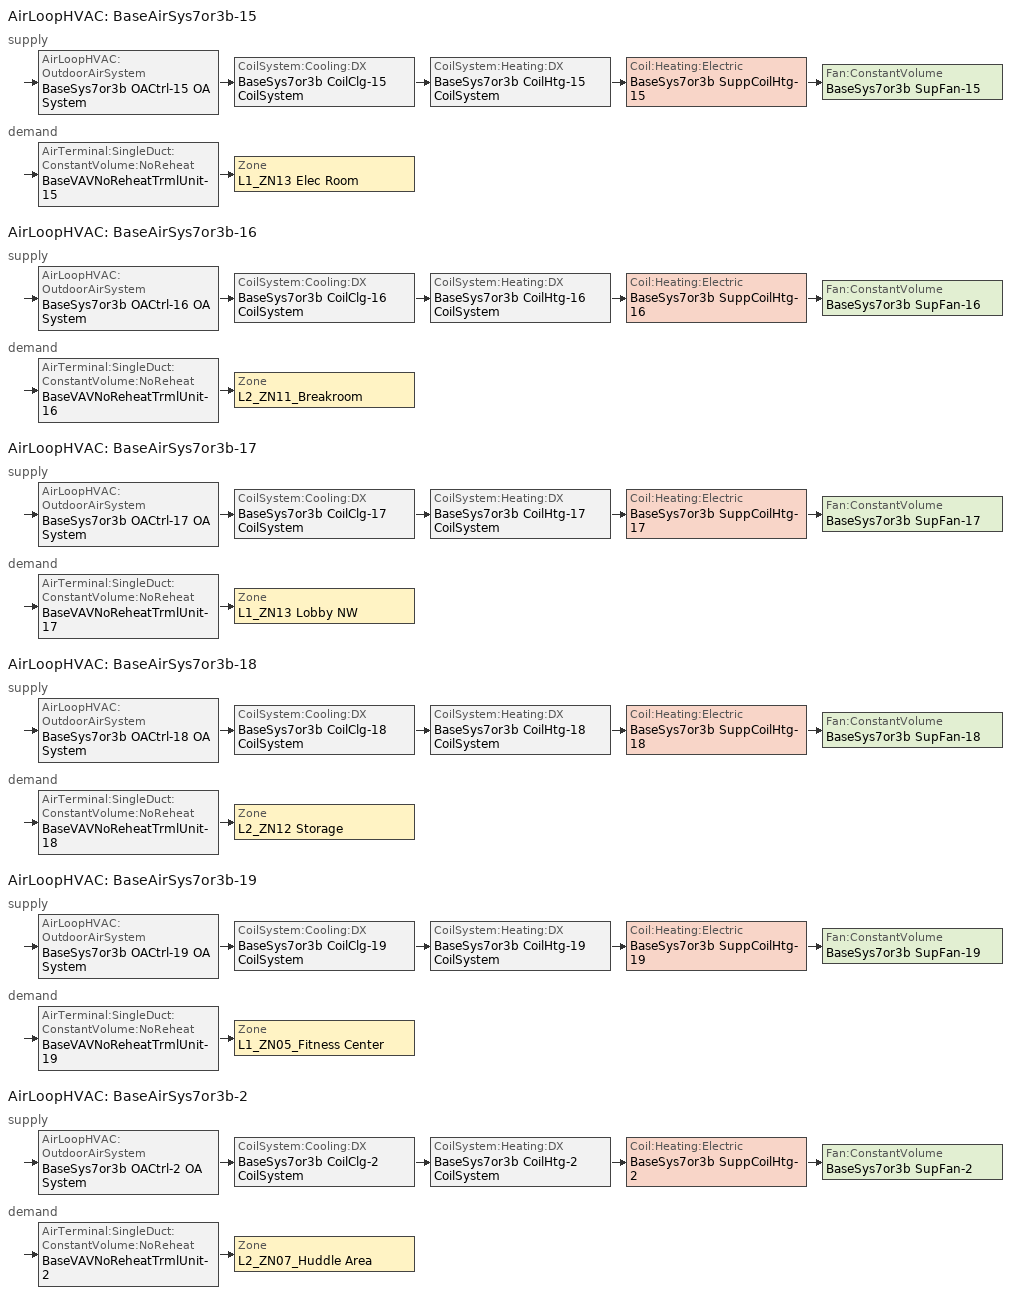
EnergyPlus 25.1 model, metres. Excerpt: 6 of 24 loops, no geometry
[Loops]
AirLoopHVAC 'BaseAirSys7or3b-15'
 supply: AirLoopHVAC:OutdoorAirSystem 'BaseSys7or3b OACtrl-15 OA System' > CoilSystem:Cooling:DX 'BaseSys7or3b CoilClg-15 CoilSystem' > CoilSystem:Heating:DX 'BaseSys7or3b CoilHtg-15 CoilSystem' > Coil:Heating:Electric 'BaseSys7or3b SuppCoilHtg-15' > Fan:ConstantVolume 'BaseSys7or3b SupFan-15'
 demand: AirTerminal:SingleDuct:ConstantVolume:NoReheat 'BaseVAVNoReheatTrmlUnit-15' > Zone 'L1_ZN13 Elec Room'
AirLoopHVAC 'BaseAirSys7or3b-16'
 supply: AirLoopHVAC:OutdoorAirSystem 'BaseSys7or3b OACtrl-16 OA System' > CoilSystem:Cooling:DX 'BaseSys7or3b CoilClg-16 CoilSystem' > CoilSystem:Heating:DX 'BaseSys7or3b CoilHtg-16 CoilSystem' > Coil:Heating:Electric 'BaseSys7or3b SuppCoilHtg-16' > Fan:ConstantVolume 'BaseSys7or3b SupFan-16'
 demand: AirTerminal:SingleDuct:ConstantVolume:NoReheat 'BaseVAVNoReheatTrmlUnit-16' > Zone 'L2_ZN11_Breakroom'
AirLoopHVAC 'BaseAirSys7or3b-17'
 supply: AirLoopHVAC:OutdoorAirSystem 'BaseSys7or3b OACtrl-17 OA System' > CoilSystem:Cooling:DX 'BaseSys7or3b CoilClg-17 CoilSystem' > CoilSystem:Heating:DX 'BaseSys7or3b CoilHtg-17 CoilSystem' > Coil:Heating:Electric 'BaseSys7or3b SuppCoilHtg-17' > Fan:ConstantVolume 'BaseSys7or3b SupFan-17'
 demand: AirTerminal:SingleDuct:ConstantVolume:NoReheat 'BaseVAVNoReheatTrmlUnit-17' > Zone 'L1_ZN13 Lobby NW'
AirLoopHVAC 'BaseAirSys7or3b-18'
 supply: AirLoopHVAC:OutdoorAirSystem 'BaseSys7or3b OACtrl-18 OA System' > CoilSystem:Cooling:DX 'BaseSys7or3b CoilClg-18 CoilSystem' > CoilSystem:Heating:DX 'BaseSys7or3b CoilHtg-18 CoilSystem' > Coil:Heating:Electric 'BaseSys7or3b SuppCoilHtg-18' > Fan:ConstantVolume 'BaseSys7or3b SupFan-18'
 demand: AirTerminal:SingleDuct:ConstantVolume:NoReheat 'BaseVAVNoReheatTrmlUnit-18' > Zone 'L2_ZN12 Storage'
AirLoopHVAC 'BaseAirSys7or3b-19'
 supply: AirLoopHVAC:OutdoorAirSystem 'BaseSys7or3b OACtrl-19 OA System' > CoilSystem:Cooling:DX 'BaseSys7or3b CoilClg-19 CoilSystem' > CoilSystem:Heating:DX 'BaseSys7or3b CoilHtg-19 CoilSystem' > Coil:Heating:Electric 'BaseSys7or3b SuppCoilHtg-19' > Fan:ConstantVolume 'BaseSys7or3b SupFan-19'
 demand: AirTerminal:SingleDuct:ConstantVolume:NoReheat 'BaseVAVNoReheatTrmlUnit-19' > Zone 'L1_ZN05_Fitness Center'
AirLoopHVAC 'BaseAirSys7or3b-2'
 supply: AirLoopHVAC:OutdoorAirSystem 'BaseSys7or3b OACtrl-2 OA System' > CoilSystem:Cooling:DX 'BaseSys7or3b CoilClg-2 CoilSystem' > CoilSystem:Heating:DX 'BaseSys7or3b CoilHtg-2 CoilSystem' > Coil:Heating:Electric 'BaseSys7or3b SuppCoilHtg-2' > Fan:ConstantVolume 'BaseSys7or3b SupFan-2'
 demand: AirTerminal:SingleDuct:ConstantVolume:NoReheat 'BaseVAVNoReheatTrmlUnit-2' > Zone 'L2_ZN07_Huddle Area'
[SizingPeriod:DesignDay] Day of Month=21; Dry-Bulb Temperature Range Modifier Type=DefaultMultipliers; Humidity Condition Type=Wetbulb; Barometric Pressure {Pa}=100663; Wind Speed {m/s}=0.6; Rain Indicator=No; Snow Indicator=No; Daylight Saving Time Indicator=No; Begin Environment Reset Mode=FullResetAtBeginEnvironment
Name | Month | Day Type | Maximum Dry-Bulb Temperature {C} | Daily Dry-Bulb Temperature Range {deltaC} | Wetbulb or DewPoint at Maximum Dry-Bulb {C} | Wind Direction {deg} | Solar Model Indicator | ASHRAE Clear Sky Optical Depth for Beam Irradiance (taub) | ASHRAE Clear Sky Optical Depth for Diffuse Irradiance (taud) | Sky Clearness
LOS ANGELES USC  October .4% Condns DB=>MCWB | 10 | SummerDesignDay | 35.2 | 9.9 | 16.8 | 260 | ASHRAETau | 0.38 | 2.397
LOS ANGELES USC  September .4% Condns DB=>MCWB | 9 | SummerDesignDay | 36.3 | 9.8 | 20.1 | 260 | ASHRAETau | 0.369 | 2.465
LOS ANGELES USC Ann Htg 99.6% Condns DB | 12 | WinterDesignDay | 6.2 | 0 | 6.2 | 20 | ASHRAEClearSky |  |  | 0
[ZoneControl:Thermostat] Temperature Difference Between Cutout And Setpoint {deltaC}=0
Name | Zone or ZoneList | Control Type Schedule | Control 1
L1_ZN05_Fitness Center Thermostat | L1_ZN05_Fitness Center | L1_ZN05_Fitness Center Thermostat Schedule | L1_ZN05_Fitness Center Thermostat
L1_ZN13 Elec Room Thermostat | L1_ZN13 Elec Room | L1_ZN13 Elec Room Thermostat Schedule | L1_ZN13 Elec Room Thermostat
L1_ZN13 Lobby NW Thermostat | L1_ZN13 Lobby NW | L1_ZN13 Lobby NW Thermostat Schedule | L1_ZN13 Lobby NW Thermostat
L2_ZN07_Huddle Area Thermostat | L2_ZN07_Huddle Area | L2_ZN07_Huddle Area Thermostat Schedule | L2_ZN07_Huddle Area Thermostat
L2_ZN11_Breakroom Thermostat | L2_ZN11_Breakroom | L2_ZN11_Breakroom Thermostat Schedule | L2_ZN11_Breakroom Thermostat
L2_ZN12 Storage Thermostat | L2_ZN12 Storage | L2_ZN12 Storage Thermostat Schedule | L2_ZN12 Storage Thermostat
[ThermostatSetpoint:DualSetpoint] Heating Setpoint Temperature Schedule=SchoolHtgSetpt; Cooling Setpoint Temperature Schedule=SchoolClgSetpt
L1_ZN05_Fitness Center Thermostat; L1_ZN13 Elec Room Thermostat; L1_ZN13 Lobby NW Thermostat; L2_ZN07_Huddle Area Thermostat; L2_ZN11_Breakroom Thermostat; L2_ZN12 Storage Thermostat
[Fan:ZoneExhaust] Availability Schedule=SchoolHVACAvail; Fan Total Efficiency=0.55575; System Availability Manager Coupling Mode=Decoupled; Balanced Exhaust Fraction Schedule=On
Name | Pressure Rise {Pa} | Maximum Flow Rate {m3/s}
L1_ZN05_Fitness Center BaseExhFan | 436.785 | 0.0512719
L1_ZN13 Elec Room BaseExhFan | 654.944 | 0.00139482
L1_ZN13 Lobby NW BaseExhFan | 505.735 | 0.0259412
L2_ZN07_Huddle Area BaseExhFan | 474.333 | 0.08528
L2_ZN11_Breakroom BaseExhFan | 492.249 | 0.0335757
L2_ZN12 Storage BaseExhFan | 343.449 | 0.0127972
[Zone equipment]
L1_ZN05_Fitness Center: L1_ZN05_Fitness Center BaseExhFan, BaseVAVNoReheatTrmlUnit-19
L1_ZN13 Elec Room: L1_ZN13 Elec Room BaseExhFan, BaseVAVNoReheatTrmlUnit-15
L1_ZN13 Lobby NW: L1_ZN13 Lobby NW BaseExhFan, BaseVAVNoReheatTrmlUnit-17
L2_ZN07_Huddle Area: L2_ZN07_Huddle Area BaseExhFan, BaseVAVNoReheatTrmlUnit-2
L2_ZN11_Breakroom: L2_ZN11_Breakroom BaseExhFan, BaseVAVNoReheatTrmlUnit-16
L2_ZN12 Storage: L2_ZN12 Storage BaseExhFan, BaseVAVNoReheatTrmlUnit-18
[Sizing:Zone] Zone Cooling Design Supply Air Temperature Input Method=TemperatureDifference; Zone Cooling Design Supply Air Temperature {C}=14; Zone Cooling Design Supply Air Temperature Difference {deltaC}=11.1111; Zone Heating Design Supply Air Temperature Input Method=TemperatureDifference; Zone Heating Design Supply Air Temperature {C}=40; Zone Heating Design Supply Air Temperature Difference {deltaC}=13.8889; Zone Cooling Design Supply Air Humidity Ratio {kgWater/kgDryAir}=0.0085; Zone Heating Design Supply Air Humidity Ratio {kgWater/kgDryAir}=0.008; Zone Heating Sizing Factor=1; Zone Cooling Sizing Factor=1; Cooling Design Air Flow Method=DesignDay; Cooling Design Air Flow Rate {m3/s}=0; Cooling Minimum Air Flow per Zone Floor Area {m3/s-m2}=0; Cooling Minimum Air Flow {m3/s}=0; Cooling Minimum Air Flow Fraction=0; Heating Design Air Flow Method=DesignDay; Heating Design Air Flow Rate {m3/s}=0; Heating Maximum Air Flow per Zone Floor Area {m3/s-m2}=0; Heating Maximum Air Flow {m3/s}=0; Heating Maximum Air Flow Fraction=0; Account for Dedicated Outdoor Air System=No; Zone Load Sizing Method=Sensible Load Only No Latent Load; Zone Latent Cooling Design Supply Air Humidity Ratio Input Method=HumidityRatioDifference; Zone Cooling Design Supply Air Humidity Ratio Difference {kgWater/kgDryAir}=0.005; Zone Latent Heating Design Supply Air Humidity Ratio Input Method=HumidityRatioDifference; Zone Humidification Design Supply Air Humidity Ratio Difference {kgWater/kgDryAir}=0.005; Type of Space Sum to Use=Coincident
Name | Design Specification Outdoor Air Object
L1_ZN05_Fitness Center | L1_ZN05_Fitness Center Design Specification Outdoor Air
L1_ZN13 Elec Room | L1_ZN13 Elec Room Design Specification Outdoor Air
L1_ZN13 Lobby NW | L1_ZN13 Lobby NW Design Specification Outdoor Air
L2_ZN07_Huddle Area | L2_ZN07_Huddle Area Design Specification Outdoor Air
L2_ZN11_Breakroom | L2_ZN11_Breakroom Design Specification Outdoor Air
L2_ZN12 Storage | L2_ZN12 Storage Design Specification Outdoor Air
[DesignSpecification:OutdoorAir] Outdoor Air Method=Maximum; Outdoor Air Flow per Zone {m3/s}=0; Outdoor Air Flow Air Changes per Hour {1/hr}=0
Name | Outdoor Air Flow per Person {m3/s-person} | Outdoor Air Flow per Zone Floor Area {m3/s-m2}
L1_ZN05_Fitness Center Design Specification Outdoor Air; L2_ZN07_Huddle Area Design Specification Outdoor Air | 0.00707921 | 0.000762
L1_ZN13 Elec Room Design Specification Outdoor Air; L2_ZN12 Storage Design Specification Outdoor Air | 0 | 0.000762
L1_ZN13 Lobby NW Design Specification Outdoor Air; L2_ZN11_Breakroom Design Specification Outdoor Air | 0 | 0.0025146
[AirTerminal:SingleDuct:ConstantVolume:NoReheat] Availability Schedule=Always On Discrete
Name | Maximum Air Flow Rate {m3/s}
BaseVAVNoReheatTrmlUnit-19 | 0.571089
BaseVAVNoReheatTrmlUnit-15 | 0.04793
BaseVAVNoReheatTrmlUnit-17 | 0.283128
BaseVAVNoReheatTrmlUnit-2 | 0.860516
BaseVAVNoReheatTrmlUnit-16 | 0.356682
BaseVAVNoReheatTrmlUnit-18 | 0.230601
[AirLoopHVAC] Design Return Air Flow Fraction of Supply Air Flow=1
Name | Design Supply Air Flow Rate {m3/s}
BaseAirSys7or3b-15 | 0.04793
BaseAirSys7or3b-16 | 0.356682
BaseAirSys7or3b-17 | 0.283128
BaseAirSys7or3b-18 | 0.230601
BaseAirSys7or3b-19 | 0.571089
BaseAirSys7or3b-2 | 0.860516
[Sizing:System] Type of Load to Size On=Sensible; Design Outdoor Air Flow Rate {m3/s}=Autosize; Central Heating Maximum System Air Flow Ratio=1; Preheat Design Temperature {C}=5.68434e-14; Preheat Design Humidity Ratio {kgWater/kgDryAir}=0; Precool Design Temperature {C}=5.68434e-14; Precool Design Humidity Ratio {kgWater/kgDryAir}=0; Central Cooling Design Supply Air Temperature {C}=12.7778; Central Heating Design Supply Air Temperature {C}=35; Type of Zone Sum to Use=NonCoincident; 100% Outdoor Air in Cooling=No; 100% Outdoor Air in Heating=No; Central Cooling Design Supply Air Humidity Ratio {kgWater/kgDryAir}=0.0085; Central Heating Design Supply Air Humidity Ratio {kgWater/kgDryAir}=0.008; Cooling Supply Air Flow Rate Method=DesignDay; Cooling Supply Air Flow Rate {m3/s}=0; Cooling Supply Air Flow Rate Per Floor Area {m3/s-m2}=0.00996765; Cooling Fraction of Autosized Cooling Supply Air Flow Rate=1; Cooling Supply Air Flow Rate Per Unit Cooling Capacity {m3/s-W}=3.94755e-05; Heating Supply Air Flow Rate Method=DesignDay; Heating Supply Air Flow Rate {m3/s}=0; Heating Supply Air Flow Rate Per Floor Area {m3/s-m2}=0.00996765; Heating Fraction of Autosized Heating Supply Air Flow Rate=1; Heating Fraction of Autosized Cooling Supply Air Flow Rate=1; Heating Supply Air Flow Rate Per Unit Heating Capacity {m3/s-W}=3.15882e-05; System Outdoor Air Method=ZoneSum; Zone Maximum Outdoor Air Fraction=1; Cooling Design Capacity Method=CoolingDesignCapacity; Cooling Design Capacity {W}=Autosize; Cooling Design Capacity Per Floor Area {W/m2}=234.7; Fraction of Autosized Cooling Design Capacity=1; Heating Design Capacity Method=HeatingDesignCapacity; Heating Design Capacity {W}=Autosize; Heating Design Capacity Per Floor Area {W/m2}=157; Fraction of Autosized Heating Design Capacity=1; Central Cooling Capacity Control Method=OnOff; Occupant Diversity=Autosize
BaseAirSys7or3b-15; BaseAirSys7or3b-16; BaseAirSys7or3b-17; BaseAirSys7or3b-18; BaseAirSys7or3b-19; BaseAirSys7or3b-2
[AvailabilityManager:NightCycle] Applicability Schedule=Always On Discrete; Fan Schedule=SchoolHVACAvail; Control Type=CycleOnControlZone; Thermostat Tolerance {deltaC}=1.11111; Cycling Run Time Control Type=ThermostatWithMinimumRunTime; Cycling Run Time {s}=900
Name | Control Zone or Zone List
Availability Manager Night Cycle 17 | L1_ZN13 Elec Room
Availability Manager Night Cycle 20 | L2_ZN11_Breakroom
Availability Manager Night Cycle 21 | L1_ZN13 Lobby NW
Availability Manager Night Cycle 22 | L2_ZN12 Storage
Availability Manager Night Cycle 23 | L1_ZN05_Fitness Center
Availability Manager Night Cycle 4 | L2_ZN07_Huddle Area
[Controller:OutdoorAir] Minimum Outdoor Air Flow Rate {m3/s}=0; Maximum Outdoor Air Flow Rate {m3/s}=Autosize; Economizer Control Action Type=ModulateFlow; Lockout Type=NoLockout; Minimum Limit Type=FixedMinimum; High Humidity Control=No; High Humidity Outdoor Air Flow Ratio=1; Control High Indoor Humidity Based on Outdoor Humidity Ratio=Yes; Heat Recovery Bypass Control Type=BypassWhenWithinEconomizerLimits; Economizer Operation Staging=InterlockedWithMechanicalCooling
Name | Economizer Control Type | Economizer Maximum Limit Enthalpy {J/kg} | Minimum Outdoor Air Schedule | Mechanical Ventilation Controller | Economizer Maximum Limit Dry-Bulb Temperature {C} | Maximum Fraction of Outdoor Air Schedule
BaseSys7or3b OACtrl-15 | NoEconomizer | 64000 | BaseSys7or3b OACtrl-15 Schedule | BaseSys7or3b OACtrl-15 Mech Vent Controller
BaseSys7or3b OACtrl-16 | NoEconomizer | 64000 | BaseSys7or3b OACtrl-16 Schedule | BaseSys7or3b OACtrl-16 Mech Vent Controller
BaseSys7or3b OACtrl-17 | NoEconomizer | 64000 | BaseSys7or3b OACtrl-17 Schedule | BaseSys7or3b OACtrl-17 Mech Vent Controller
BaseSys7or3b OACtrl-18 | NoEconomizer | 64000 | BaseSys7or3b OACtrl-18 Schedule | BaseSys7or3b OACtrl-18 Mech Vent Controller
BaseSys7or3b OACtrl-19 | FixedDryBulb | 116300 | BaseSys7or3b OACtrl-19 Schedule | BaseSys7or3b OACtrl-19 Mech Vent Controller | 21.6667 | BaseSys7or3b OACtrl-19 Max OA Schedule
BaseSys7or3b OACtrl-2 | FixedDryBulb | 116300 | BaseSys7or3b OACtrl-2 Schedule | BaseSys7or3b OACtrl-2 Mech Vent Controller | 21.6667 | BaseSys7or3b OACtrl-2 Max OA Schedule
[Controller:MechanicalVentilation] System Outdoor Air Method=ZoneSum
Name | Availability Schedule | Demand Controlled Ventilation | Zone or ZoneList Name 1 | Design Specification Outdoor Air Object Name 1
BaseSys7or3b OACtrl-15 Mech Vent Controller | BaseSys7or3b OACtrl-15 Schedule | No | L1_ZN13 Elec Room | L1_ZN13 Elec Room Design Specification Outdoor Air
BaseSys7or3b OACtrl-16 Mech Vent Controller | BaseSys7or3b OACtrl-16 Schedule | No | L2_ZN11_Breakroom | L2_ZN11_Breakroom Design Specification Outdoor Air
BaseSys7or3b OACtrl-17 Mech Vent Controller | BaseSys7or3b OACtrl-17 Schedule | No | L1_ZN13 Lobby NW | L1_ZN13 Lobby NW Design Specification Outdoor Air
BaseSys7or3b OACtrl-18 Mech Vent Controller | BaseSys7or3b OACtrl-18 Schedule | No | L2_ZN12 Storage | L2_ZN12 Storage Design Specification Outdoor Air
BaseSys7or3b OACtrl-19 Mech Vent Controller | BaseSys7or3b OACtrl-19 Schedule | Yes | L1_ZN05_Fitness Center | L1_ZN05_Fitness Center Design Specification Outdoor Air
BaseSys7or3b OACtrl-2 Mech Vent Controller | BaseSys7or3b OACtrl-2 Schedule | Yes | L2_ZN07_Huddle Area | L2_ZN07_Huddle Area Design Specification Outdoor Air
[SetpointManager:MixedAir] Control Variable=Temperature
Name | Setpoint Node or NodeList
BaseSys7or3b OACtrl-15 OA System Mixed Air Node OS Default SPM | BaseSys7or3b OACtrl-15 OA System Mixed Air Node
BaseSys7or3b CoilClg-15 Outlet Node OS Default SPM | BaseSys7or3b CoilClg-15 Outlet Node
BaseSys7or3b CoilHtg-15 Outlet Node OS Default SPM | BaseSys7or3b CoilHtg-15 Outlet Node
BaseSys7or3b SuppCoilHtg-15 Outlet Node OS Default SPM | BaseSys7or3b SuppCoilHtg-15 Outlet Node
BaseSys7or3b OACtrl-16 OA System Mixed Air Node OS Default SPM | BaseSys7or3b OACtrl-16 OA System Mixed Air Node
BaseSys7or3b CoilClg-16 Outlet Node OS Default SPM | BaseSys7or3b CoilClg-16 Outlet Node
BaseSys7or3b CoilHtg-16 Outlet Node OS Default SPM | BaseSys7or3b CoilHtg-16 Outlet Node
BaseSys7or3b SuppCoilHtg-16 Outlet Node OS Default SPM | BaseSys7or3b SuppCoilHtg-16 Outlet Node
BaseSys7or3b OACtrl-17 OA System Mixed Air Node OS Default SPM | BaseSys7or3b OACtrl-17 OA System Mixed Air Node
BaseSys7or3b CoilClg-17 Outlet Node OS Default SPM | BaseSys7or3b CoilClg-17 Outlet Node
BaseSys7or3b CoilHtg-17 Outlet Node OS Default SPM | BaseSys7or3b CoilHtg-17 Outlet Node
BaseSys7or3b SuppCoilHtg-17 Outlet Node OS Default SPM | BaseSys7or3b SuppCoilHtg-17 Outlet Node
BaseSys7or3b OACtrl-18 OA System Mixed Air Node OS Default SPM | BaseSys7or3b OACtrl-18 OA System Mixed Air Node
BaseSys7or3b CoilClg-18 Outlet Node OS Default SPM | BaseSys7or3b CoilClg-18 Outlet Node
BaseSys7or3b CoilHtg-18 Outlet Node OS Default SPM | BaseSys7or3b CoilHtg-18 Outlet Node
BaseSys7or3b SuppCoilHtg-18 Outlet Node OS Default SPM | BaseSys7or3b SuppCoilHtg-18 Outlet Node
BaseSys7or3b OACtrl-19 OA System Mixed Air Node OS Default SPM | BaseSys7or3b OACtrl-19 OA System Mixed Air Node
BaseSys7or3b CoilClg-19 Outlet Node OS Default SPM | BaseSys7or3b CoilClg-19 Outlet Node
BaseSys7or3b CoilHtg-19 Outlet Node OS Default SPM | BaseSys7or3b CoilHtg-19 Outlet Node
BaseSys7or3b SuppCoilHtg-19 Outlet Node OS Default SPM | BaseSys7or3b SuppCoilHtg-19 Outlet Node
BaseSys7or3b OACtrl-2 OA System Mixed Air Node OS Default SPM | BaseSys7or3b OACtrl-2 OA System Mixed Air Node
BaseSys7or3b CoilClg-2 Outlet Node OS Default SPM | BaseSys7or3b CoilClg-2 Outlet Node
BaseSys7or3b CoilHtg-2 Outlet Node OS Default SPM | BaseSys7or3b CoilHtg-2 Outlet Node
BaseSys7or3b SuppCoilHtg-2 Outlet Node OS Default SPM | BaseSys7or3b SuppCoilHtg-2 Outlet Node
[CoilSystem:Cooling:DX] Availability Schedule=Always On Discrete
Name | Cooling Coil
BaseSys7or3b CoilClg-15 CoilSystem | BaseSys7or3b CoilClg-15
BaseSys7or3b CoilClg-16 CoilSystem | BaseSys7or3b CoilClg-16
BaseSys7or3b CoilClg-17 CoilSystem | BaseSys7or3b CoilClg-17
BaseSys7or3b CoilClg-18 CoilSystem | BaseSys7or3b CoilClg-18
BaseSys7or3b CoilClg-19 CoilSystem | BaseSys7or3b CoilClg-19
BaseSys7or3b CoilClg-2 CoilSystem | BaseSys7or3b CoilClg-2
[Coil:Cooling:DX:SingleSpeed] Availability Schedule=Always On Discrete; Gross Rated Sensible Heat Ratio=Autosize; Gross Rated Cooling COP {W/W}=4.07563; Rated Evaporator Fan Power Per Volume Flow Rate 2017 {W/(m3/s)}=773.3; Rated Evaporator Fan Power Per Volume Flow Rate 2023 {W/(m3/s)}=934.4; Total Cooling Capacity Function of Temperature Curve=CoilClgDXQRatio_fTwbToadbSI; Total Cooling Capacity Function of Flow Fraction Curve=CoilClgDXSnglQRatio_fCFMRatio; Energy Input Ratio Function of Flow Fraction Curve=CoilClgDXSnglEIRRatio_fCFMRatio; Part Load Fraction Correlation Curve=CoilClgDXSEEREIRRatio_fQFrac; Minimum Outdoor Dry-Bulb Temperature for Compressor Operation {C}=-25; Nominal Time for Condensate Removal to Begin {s}=0; Ratio of Initial Moisture Evaporation Rate and Steady State Latent Capacity=0; Maximum Cycling Rate {cycles/hr}=0; Latent Capacity Time Constant {s}=0; Condenser Type=AirCooled; Evaporative Condenser Effectiveness=0.9; Evaporative Condenser Air Flow Rate {m3/s}=Autosize; Evaporative Condenser Pump Rated Power Consumption {W}=Autosize; Crankcase Heater Capacity {W}=0; Maximum Outdoor Dry-Bulb Temperature for Crankcase Heater Operation {C}=10; Basin Heater Capacity {W/K}=0; Basin Heater Setpoint Temperature {C}=2
Name | Gross Rated Total Cooling Capacity {W} | Rated Air Flow Rate {m3/s} | Energy Input Ratio Function of Temperature Curve
BaseSys7or3b CoilClg-15 | 878.234 | 0.04793 | CoilClgDXSEEREIR_fTwbToadbSI-15
BaseSys7or3b CoilClg-16 | 7203.57 | 0.356682 | CoilClgDXSEEREIR_fTwbToadbSI-16
BaseSys7or3b CoilClg-17 | 6062.82 | 0.283128 | CoilClgDXSEEREIR_fTwbToadbSI-17
BaseSys7or3b CoilClg-18 | 4588.76 | 0.230601 | CoilClgDXSEEREIR_fTwbToadbSI-18
BaseSys7or3b CoilClg-19 | 10944.3 | 0.571089 | CoilClgDXSEEREIR_fTwbToadbSI-19
BaseSys7or3b CoilClg-2 | 16756.9 | 0.860516 | CoilClgDXSEEREIR_fTwbToadbSI-2
[Fan:ConstantVolume] Availability Schedule=SchoolHVACAvail; Motor In Airstream Fraction=1
Name | Fan Total Efficiency | Pressure Rise {Pa} | Maximum Flow Rate {m3/s} | Motor Efficiency
BaseSys7or3b SupFan-15 | 0.55575 | 855.117 | 0.04793 | 0.855
BaseSys7or3b SupFan-16 | 0.55575 | 827.842 | 0.356682 | 0.855
BaseSys7or3b SupFan-17 | 0.55575 | 827.842 | 0.283128 | 0.855
BaseSys7or3b SupFan-18 | 0.55575 | 855.117 | 0.230601 | 0.855
BaseSys7or3b SupFan-19 | 0.55575 | 834.963 | 0.571089 | 0.855
BaseSys7or3b SupFan-2 | 0.56225 | 836.844 | 0.860516 | 0.865
[SetpointManager:SingleZone:Reheat] Control Variable=Temperature; Minimum Supply Air Temperature {C}=-99; Maximum Supply Air Temperature {C}=99
Name | Control Zone | Setpoint Node or NodeList
Setpoint Manager Single Zone Reheat 15 | L1_ZN13 Elec Room | BaseSys7or3b SupFan-15 Outlet Node
Setpoint Manager Single Zone Reheat 18 | L2_ZN11_Breakroom | BaseSys7or3b SupFan-16 Outlet Node
Setpoint Manager Single Zone Reheat 19 | L1_ZN13 Lobby NW | BaseSys7or3b SupFan-17 Outlet Node
Setpoint Manager Single Zone Reheat 20 | L2_ZN12 Storage | BaseSys7or3b SupFan-18 Outlet Node
Setpoint Manager Single Zone Reheat 21 | L1_ZN05_Fitness Center | BaseSys7or3b SupFan-19 Outlet Node
Setpoint Manager Single Zone Reheat 2 | L2_ZN07_Huddle Area | BaseSys7or3b SupFan-2 Outlet Node
[CoilSystem:Heating:DX] Availability Schedule=Always On Discrete
Name | Heating Coil
BaseSys7or3b CoilHtg-15 CoilSystem | BaseSys7or3b CoilHtg-15
BaseSys7or3b CoilHtg-16 CoilSystem | BaseSys7or3b CoilHtg-16
BaseSys7or3b CoilHtg-17 CoilSystem | BaseSys7or3b CoilHtg-17
BaseSys7or3b CoilHtg-18 CoilSystem | BaseSys7or3b CoilHtg-18
BaseSys7or3b CoilHtg-19 CoilSystem | BaseSys7or3b CoilHtg-19
BaseSys7or3b CoilHtg-2 CoilSystem | BaseSys7or3b CoilHtg-2
[Coil:Heating:DX:SingleSpeed] Availability Schedule=Always On Discrete; Gross Rated Heating COP {W/W}=3.52162; Rated Supply Fan Power Per Volume Flow Rate 2017 {W/(m3/s)}=773.3; Rated Supply Fan Power Per Volume Flow Rate 2023 {W/(m3/s)}=934.4; Heating Capacity Function of Temperature Curve=CoilHtgHPQRatio_fToadbSI; Heating Capacity Function of Flow Fraction Curve=CoilHtgHPQRatio_fCFMRatio; Energy Input Ratio Function of Temperature Curve=CoilHtgHPEIRRatio_fToadbSI; Energy Input Ratio Function of Flow Fraction Curve=CoilHtgHPEIRRatio_fCFMRatio; Part Load Fraction Correlation Curve=CoilHtgHPEIRRatio_fQFrac; Minimum Outdoor Dry-Bulb Temperature for Compressor Operation {C}=-8.33333; Maximum Outdoor Dry-Bulb Temperature for Defrost Operation {C}=4.44444; Maximum Outdoor Dry-Bulb Temperature for Crankcase Heater Operation {C}=10; Defrost Strategy=ReverseCycle; Defrost Control=Timed; Defrost Time Period Fraction=0.058333; Resistive Defrost Heater Capacity {W}=2000
Name | Gross Rated Heating Capacity {W} | Rated Air Flow Rate {m3/s} | Defrost Energy Input Ratio Function of Temperature Curve | Crankcase Heater Capacity {W}
BaseSys7or3b CoilHtg-15 | 878.234 | 0.04793 | BaseSys7or3b CoilHtg-15 Defrost Curve | 2.39345
BaseSys7or3b CoilHtg-16 | 7203.57 | 0.356682 | BaseSys7or3b CoilHtg-16 Defrost Curve | 19.6318
BaseSys7or3b CoilHtg-17 | 6062.82 | 0.283128 | BaseSys7or3b CoilHtg-17 Defrost Curve | 16.523
BaseSys7or3b CoilHtg-18 | 4588.76 | 0.230601 | BaseSys7or3b CoilHtg-18 Defrost Curve | 12.5057
BaseSys7or3b CoilHtg-19 | 10944.3 | 0.571089 | BaseSys7or3b CoilHtg-19 Defrost Curve | 29.8267
BaseSys7or3b CoilHtg-2 | 16756.9 | 0.860516 | BaseSys7or3b CoilHtg-2 Defrost Curve | 45.6675
[Coil:Heating:Electric] Efficiency=1
Name | Availability Schedule | Nominal Capacity {W}
BaseSys7or3b SuppCoilHtg-15 | BaseSys7or3b SuppCoilHtg-15 AvailSch | 546.056
BaseSys7or3b SuppCoilHtg-16 | BaseSys7or3b SuppCoilHtg-16 AvailSch | 5761.1
BaseSys7or3b SuppCoilHtg-17 | BaseSys7or3b SuppCoilHtg-17 AvailSch | 4524.67
BaseSys7or3b SuppCoilHtg-18 | BaseSys7or3b SuppCoilHtg-18 AvailSch | 3082.96
BaseSys7or3b SuppCoilHtg-19 | BaseSys7or3b SuppCoilHtg-19 AvailSch | 9053.79
BaseSys7or3b SuppCoilHtg-2 | BaseSys7or3b SuppCoilHtg-2 AvailSch | 14223
[EnergyManagementSystem:Program]
BaseSys7or3b_SuppCoilHtg_17_Avail_Setter: SET LockoutSetPt = ( 35.000 - 32 ) * 5 / 9; IF OutdoorDBTemp >= LockoutSetPt; SET BaseSys7or3b_SuppCoilHtg_17_Avail = 0; ELSE; SET BaseSys7or3b_SuppCoilHtg_17_Avail = 1; ENDIF
BaseSys7or3b_SuppCoilHtg_18_Avail_Setter: SET LockoutSetPt = ( 35.000 - 32 ) * 5 / 9; IF OutdoorDBTemp >= LockoutSetPt; SET BaseSys7or3b_SuppCoilHtg_18_Avail = 0; ELSE; SET BaseSys7or3b_SuppCoilHtg_18_Avail = 1; ENDIF
BaseSys7or3b_SuppCoilHtg_19_Avail_Setter: SET LockoutSetPt = ( 35.000 - 32 ) * 5 / 9; IF OutdoorDBTemp >= LockoutSetPt; SET BaseSys7or3b_SuppCoilHtg_19_Avail = 0; ELSE; SET BaseSys7or3b_SuppCoilHtg_19_Avail = 1; ENDIF
[EnergyManagementSystem:ProgramCallingManager]
BaseSys7or3b_SuppCoilHtg_Avail_Setter_Mgr: BeginTimestepBeforePredictor; BaseSys7or3b_SuppCoilHtg_Avail_Setter
BaseSys7or3b_SuppCoilHtg_2_Avail_Setter_Mgr: BeginTimestepBeforePredictor; BaseSys7or3b_SuppCoilHtg_2_Avail_Setter
BaseSys7or3b_SuppCoilHtg_3_Avail_Setter_Mgr: BeginTimestepBeforePredictor; BaseSys7or3b_SuppCoilHtg_3_Avail_Setter
BaseSys7or3b_SuppCoilHtg_4_Avail_Setter_Mgr: BeginTimestepBeforePredictor; BaseSys7or3b_SuppCoilHtg_4_Avail_Setter
BaseSys7or3b_SuppCoilHtg_5_Avail_Setter_Mgr: BeginTimestepBeforePredictor; BaseSys7or3b_SuppCoilHtg_5_Avail_Setter
BaseSys7or3b_SuppCoilHtg_6_Avail_Setter_Mgr: BeginTimestepBeforePredictor; BaseSys7or3b_SuppCoilHtg_6_Avail_Setter
BaseSys7or3b_SuppCoilHtg_7_Avail_Setter_Mgr: BeginTimestepBeforePredictor; BaseSys7or3b_SuppCoilHtg_7_Avail_Setter
BaseSys7or3b_SuppCoilHtg_8_Avail_Setter_Mgr: BeginTimestepBeforePredictor; BaseSys7or3b_SuppCoilHtg_8_Avail_Setter
BaseSys7or3b_SuppCoilHtg_9_Avail_Setter_Mgr: BeginTimestepBeforePredictor; BaseSys7or3b_SuppCoilHtg_9_Avail_Setter
BaseSys7or3b_SuppCoilHtg_10_Avail_Setter_Mgr: BeginTimestepBeforePredictor; BaseSys7or3b_SuppCoilHtg_10_Avail_Setter
BaseSys7or3b_SuppCoilHtg_11_Avail_Setter_Mgr: BeginTimestepBeforePredictor; BaseSys7or3b_SuppCoilHtg_11_Avail_Setter
BaseSys7or3b_SuppCoilHtg_12_Avail_Setter_Mgr: BeginTimestepBeforePredictor; BaseSys7or3b_SuppCoilHtg_12_Avail_Setter
BaseSys7or3b_SuppCoilHtg_13_Avail_Setter_Mgr: BeginTimestepBeforePredictor; BaseSys7or3b_SuppCoilHtg_13_Avail_Setter
BaseSys7or3b_SuppCoilHtg_14_Avail_Setter_Mgr: BeginTimestepBeforePredictor; BaseSys7or3b_SuppCoilHtg_14_Avail_Setter
BaseSys7or3b_SuppCoilHtg_15_Avail_Setter_Mgr: BeginTimestepBeforePredictor; BaseSys7or3b_SuppCoilHtg_15_Avail_Setter
BaseSys7or3b_SuppCoilHtg_16_Avail_Setter_Mgr: BeginTimestepBeforePredictor; BaseSys7or3b_SuppCoilHtg_16_Avail_Setter
BaseSys7or3b_SuppCoilHtg_17_Avail_Setter_Mgr: BeginTimestepBeforePredictor; BaseSys7or3b_SuppCoilHtg_17_Avail_Setter
BaseSys7or3b_SuppCoilHtg_18_Avail_Setter_Mgr: BeginTimestepBeforePredictor; BaseSys7or3b_SuppCoilHtg_18_Avail_Setter
BaseSys7or3b_SuppCoilHtg_19_Avail_Setter_Mgr: BeginTimestepBeforePredictor; BaseSys7or3b_SuppCoilHtg_19_Avail_Setter
[Schedule:Year]
SchoolHtgSetpt: SchoolHtgSetptWk, 1, 1, 12, 31
SchoolClgSetpt: SchoolClgSetptWk, 1, 1, 12, 31
SchoolHVACAvail: SchoolHVACAvailWk, 1, 1, 12, 31
On: OnWk, 1, 1, 12, 31
BaseSys7or3b OACtrl-15 Schedule: BaseSys7or3b OACtrl-15 Schedule Week 1, 1, 1, 12, 31
BaseSys7or3b OACtrl-16 Schedule: BaseSys7or3b OACtrl-16 Schedule Week 1, 1, 1, 12, 31
BaseSys7or3b OACtrl-17 Schedule: BaseSys7or3b OACtrl-17 Schedule Week 1, 1, 1, 12, 31
BaseSys7or3b OACtrl-18 Schedule: BaseSys7or3b OACtrl-18 Schedule Week 1, 1, 1, 12, 31
BaseSys7or3b OACtrl-19 Schedule: BaseSys7or3b OACtrl-19 Schedule Week 1, 1, 1, 12, 31
BaseSys7or3b OACtrl-2 Schedule: BaseSys7or3b OACtrl-2 Schedule Week 1, 1, 1, 12, 31
BaseSys7or3b OACtrl-19 Max OA Schedule: BaseSys7or3b OACtrl-19 Max OA Schedule Week Rule - Jan1-Dec31, 1, 1, 12, 31
BaseSys7or3b OACtrl-2 Max OA Schedule: BaseSys7or3b OACtrl-2 Max OA Schedule Week Rule - Jan1-Dec31, 1, 1, 12, 31
[Schedule:Week:Daily]
SchoolHtgSetptWk: SchoolHtgSetptSun, SchoolHtgSetptWD, SchoolHtgSetptWD, SchoolHtgSetptWD, SchoolHtgSetptWD, SchoolHtgSetptWD, SchoolHtgSetptSat, SchoolHtgSetptSun, SchoolHtgSetptWD, SchoolHtgSetptWD, SchoolHtgSetptSun, SchoolHtgSetptSun
SchoolClgSetptWk: SchoolClgSetptSun, SchoolClgSetptWD, SchoolClgSetptWD, SchoolClgSetptWD, SchoolClgSetptWD, SchoolClgSetptWD, SchoolClgSetptSat, SchoolClgSetptSun, SchoolClgSetptWD, SchoolClgSetptWD, SchoolClgSetptSun, SchoolClgSetptSun
SchoolHVACAvailWk: SchoolHVACAvailSun, SchoolHVACAvailWD, SchoolHVACAvailWD, SchoolHVACAvailWD, SchoolHVACAvailWD, SchoolHVACAvailWD, SchoolHVACAvailSat, SchoolHVACAvailSun, AllOnHVACAvailDay, AllOnHVACAvailDay, SchoolHVACAvailSun, SchoolHVACAvailSun
OnWk: OnDay, OnDay, OnDay, OnDay, OnDay, OnDay, OnDay, OnDay, OnDay, OnDay, OnDay, OnDay
BaseSys7or3b OACtrl-15 Schedule Week 1: BaseSys7or3b OACtrl-15 Schedule Week 1 Sunday, BaseSys7or3b OACtrl-15 Schedule Week 1 Monday, BaseSys7or3b OACtrl-15 Schedule Week 1 Tuesday, BaseSys7or3b OACtrl-15 Schedule Week 1 Wednesday, BaseSys7or3b OACtrl-15 Schedule Week 1 Thursday, BaseSys7or3b OACtrl-15 Schedule Week 1 Friday, BaseSys7or3b OACtrl-15 Schedule Week 1 Saturday, BaseSys7or3b OACtrl-15 Schedule Week 1 Holiday, BaseSys7or3b OACtrl-15 Schedule Week 1 Summer, BaseSys7or3b OACtrl-15 Schedule Week 1 Winter, BaseSys7or3b OACtrl-15 Schedule Week 1 Custom 1, BaseSys7or3b OACtrl-15 Schedule Week 1 Custom 2
BaseSys7or3b OACtrl-16 Schedule Week 1: BaseSys7or3b OACtrl-16 Schedule Week 1 Sunday, BaseSys7or3b OACtrl-16 Schedule Week 1 Monday, BaseSys7or3b OACtrl-16 Schedule Week 1 Tuesday, BaseSys7or3b OACtrl-16 Schedule Week 1 Wednesday, BaseSys7or3b OACtrl-16 Schedule Week 1 Thursday, BaseSys7or3b OACtrl-16 Schedule Week 1 Friday, BaseSys7or3b OACtrl-16 Schedule Week 1 Saturday, BaseSys7or3b OACtrl-16 Schedule Week 1 Holiday, BaseSys7or3b OACtrl-16 Schedule Week 1 Summer, BaseSys7or3b OACtrl-16 Schedule Week 1 Winter, BaseSys7or3b OACtrl-16 Schedule Week 1 Custom 1, BaseSys7or3b OACtrl-16 Schedule Week 1 Custom 2
BaseSys7or3b OACtrl-17 Schedule Week 1: BaseSys7or3b OACtrl-17 Schedule Week 1 Sunday, BaseSys7or3b OACtrl-17 Schedule Week 1 Monday, BaseSys7or3b OACtrl-17 Schedule Week 1 Tuesday, BaseSys7or3b OACtrl-17 Schedule Week 1 Wednesday, BaseSys7or3b OACtrl-17 Schedule Week 1 Thursday, BaseSys7or3b OACtrl-17 Schedule Week 1 Friday, BaseSys7or3b OACtrl-17 Schedule Week 1 Saturday, BaseSys7or3b OACtrl-17 Schedule Week 1 Holiday, BaseSys7or3b OACtrl-17 Schedule Week 1 Summer, BaseSys7or3b OACtrl-17 Schedule Week 1 Winter, BaseSys7or3b OACtrl-17 Schedule Week 1 Custom 1, BaseSys7or3b OACtrl-17 Schedule Week 1 Custom 2
BaseSys7or3b OACtrl-18 Schedule Week 1: BaseSys7or3b OACtrl-18 Schedule Week 1 Sunday, BaseSys7or3b OACtrl-18 Schedule Week 1 Monday, BaseSys7or3b OACtrl-18 Schedule Week 1 Tuesday, BaseSys7or3b OACtrl-18 Schedule Week 1 Wednesday, BaseSys7or3b OACtrl-18 Schedule Week 1 Thursday, BaseSys7or3b OACtrl-18 Schedule Week 1 Friday, BaseSys7or3b OACtrl-18 Schedule Week 1 Saturday, BaseSys7or3b OACtrl-18 Schedule Week 1 Holiday, BaseSys7or3b OACtrl-18 Schedule Week 1 Summer, BaseSys7or3b OACtrl-18 Schedule Week 1 Winter, BaseSys7or3b OACtrl-18 Schedule Week 1 Custom 1, BaseSys7or3b OACtrl-18 Schedule Week 1 Custom 2
BaseSys7or3b OACtrl-19 Schedule Week 1: BaseSys7or3b OACtrl-19 Schedule Week 1 Sunday, BaseSys7or3b OACtrl-19 Schedule Week 1 Monday, BaseSys7or3b OACtrl-19 Schedule Week 1 Tuesday, BaseSys7or3b OACtrl-19 Schedule Week 1 Wednesday, BaseSys7or3b OACtrl-19 Schedule Week 1 Thursday, BaseSys7or3b OACtrl-19 Schedule Week 1 Friday, BaseSys7or3b OACtrl-19 Schedule Week 1 Saturday, BaseSys7or3b OACtrl-19 Schedule Week 1 Holiday, BaseSys7or3b OACtrl-19 Schedule Week 1 Summer, BaseSys7or3b OACtrl-19 Schedule Week 1 Winter, BaseSys7or3b OACtrl-19 Schedule Week 1 Custom 1, BaseSys7or3b OACtrl-19 Schedule Week 1 Custom 2
BaseSys7or3b OACtrl-2 Schedule Week 1: BaseSys7or3b OACtrl-2 Schedule Week 1 Sunday, BaseSys7or3b OACtrl-2 Schedule Week 1 Monday, BaseSys7or3b OACtrl-2 Schedule Week 1 Tuesday, BaseSys7or3b OACtrl-2 Schedule Week 1 Wednesday, BaseSys7or3b OACtrl-2 Schedule Week 1 Thursday, BaseSys7or3b OACtrl-2 Schedule Week 1 Friday, BaseSys7or3b OACtrl-2 Schedule Week 1 Saturday, BaseSys7or3b OACtrl-2 Schedule Week 1 Holiday, BaseSys7or3b OACtrl-2 Schedule Week 1 Summer, BaseSys7or3b OACtrl-2 Schedule Week 1 Winter, BaseSys7or3b OACtrl-2 Schedule Week 1 Custom 1, BaseSys7or3b OACtrl-2 Schedule Week 1 Custom 2
BaseSys7or3b OACtrl-19 Max OA Schedule Week Rule - Jan1-Dec31: BaseSys7or3b OACtrl-19 Max OA Schedule Day Schedule, BaseSys7or3b OACtrl-19 Max OA Schedule Day Schedule, BaseSys7or3b OACtrl-19 Max OA Schedule Day Schedule, BaseSys7or3b OACtrl-19 Max OA Schedule Day Schedule, BaseSys7or3b OACtrl-19 Max OA Schedule Day Schedule, BaseSys7or3b OACtrl-19 Max OA Schedule Day Schedule, BaseSys7or3b OACtrl-19 Max OA Schedule Day Schedule, BaseSys7or3b OACtrl-19 Max OA Schedule Day Schedule, BaseSys7or3b OACtrl-19 Max OA Schedule Day Schedule, BaseSys7or3b OACtrl-19 Max OA Schedule Day Schedule, BaseSys7or3b OACtrl-19 Max OA Schedule Day Schedule, BaseSys7or3b OACtrl-19 Max OA Schedule Day Schedule
BaseSys7or3b OACtrl-2 Max OA Schedule Week Rule - Jan1-Dec31: BaseSys7or3b OACtrl-2 Max OA Schedule Day Schedule, BaseSys7or3b OACtrl-2 Max OA Schedule Day Schedule, BaseSys7or3b OACtrl-2 Max OA Schedule Day Schedule, BaseSys7or3b OACtrl-2 Max OA Schedule Day Schedule, BaseSys7or3b OACtrl-2 Max OA Schedule Day Schedule, BaseSys7or3b OACtrl-2 Max OA Schedule Day Schedule, BaseSys7or3b OACtrl-2 Max OA Schedule Day Schedule, BaseSys7or3b OACtrl-2 Max OA Schedule Day Schedule, BaseSys7or3b OACtrl-2 Max OA Schedule Day Schedule, BaseSys7or3b OACtrl-2 Max OA Schedule Day Schedule, BaseSys7or3b OACtrl-2 Max OA Schedule Day Schedule, BaseSys7or3b OACtrl-2 Max OA Schedule Day Schedule
[Schedule:Day:Interval]
OnDay; AllOnHVACAvailDay; BaseSys7or3b OACtrl-15 Schedule Week 1 Summer; BaseSys7or3b OACtrl-15 Schedule Week 1 Winter; BaseSys7or3b OACtrl-16 Schedule Week 1 Summer; BaseSys7or3b OACtrl-16 Schedule Week 1 Winter; BaseSys7or3b OACtrl-17 Schedule Week 1 Summer; BaseSys7or3b OACtrl-17 Schedule Week 1 Winter; BaseSys7or3b OACtrl-18 Schedule Week 1 Summer; BaseSys7or3b OACtrl-18 Schedule Week 1 Winter; BaseSys7or3b OACtrl-19 Schedule Week 1 Summer; BaseSys7or3b OACtrl-19 Schedule Week 1 Winter; BaseSys7or3b OACtrl-2 Schedule Week 1 Summer; BaseSys7or3b OACtrl-2 Schedule Week 1 Winter: No, 01:00, 1, 02:00, 1, 03:00, 1, 04:00, 1, 05:00, 1, 06:00, 1, 07:00, 1, 08:00, 1, 09:00, 1, 10:00, 1, 11:00, 1, 12:00, 1, 13:00, 1, 14:00, 1, 15:00, 1, 16:00, 1, 17:00, 1, 18:00, 1, 19:00, 1, 20:00, 1, 21:00, 1, 22:00, 1, 23:00, 1, 24:00, 1
SchoolHtgSetptSun: No, 01:00, 15.5556, 02:00, 15.5556, 03:00, 15.5556, 04:00, 15.5556, 05:00, 15.5556, 06:00, 15.5556, 07:00, 15.5556, 08:00, 15.5556, 09:00, 15.5556, 10:00, 15.5556, 11:00, 15.5556, 12:00, 15.5556, 13:00, 15.5556, 14:00, 15.5556, 15:00, 15.5556, 16:00, 15.5556, 17:00, 15.5556, 18:00, 15.5556, 19:00, 15.5556, 20:00, 15.5556, 21:00, 15.5556, 22:00, 15.5556, 23:00, 15.5556, 24:00, 15.5556
SchoolHtgSetptWD: No, 01:00, 15.5556, 02:00, 15.5556, 03:00, 15.5556, 04:00, 15.5556, 05:00, 15.5556, 06:00, 15.5556, 07:00, 21.1111, 08:00, 21.1111, 09:00, 21.1111, 10:00, 21.1111, 11:00, 21.1111, 12:00, 21.1111, 13:00, 21.1111, 14:00, 21.1111, 15:00, 21.1111, 16:00, 21.1111, 17:00, 21.1111, 18:00, 21.1111, 19:00, 21.1111, 20:00, 21.1111, 21:00, 21.1111, 22:00, 21.1111, 23:00, 15.5556, 24:00, 15.5556
SchoolHtgSetptSat: No, 01:00, 15.5556, 02:00, 15.5556, 03:00, 15.5556, 04:00, 15.5556, 05:00, 15.5556, 06:00, 15.5556, 07:00, 15.5556, 08:00, 21.1111, 09:00, 21.1111, 10:00, 21.1111, 11:00, 21.1111, 12:00, 21.1111, 13:00, 21.1111, 14:00, 15.5556, 15:00, 15.5556, 16:00, 15.5556, 17:00, 15.5556, 18:00, 15.5556, 19:00, 15.5556, 20:00, 15.5556, 21:00, 15.5556, 22:00, 15.5556, 23:00, 15.5556, 24:00, 15.5556
SchoolClgSetptSun: No, 01:00, 29.4444, 02:00, 29.4444, 03:00, 29.4444, 04:00, 29.4444, 05:00, 29.4444, 06:00, 29.4444, 07:00, 29.4444, 08:00, 29.4444, 09:00, 29.4444, 10:00, 29.4444, 11:00, 29.4444, 12:00, 29.4444, 13:00, 29.4444, 14:00, 29.4444, 15:00, 29.4444, 16:00, 29.4444, 17:00, 29.4444, 18:00, 29.4444, 19:00, 29.4444, 20:00, 29.4444, 21:00, 29.4444, 22:00, 29.4444, 23:00, 29.4444, 24:00, 29.4444
SchoolClgSetptWD: No, 01:00, 29.4444, 02:00, 29.4444, 03:00, 29.4444, 04:00, 29.4444, 05:00, 29.4444, 06:00, 29.4444, 07:00, 23.8889, 08:00, 23.8889, 09:00, 23.8889, 10:00, 23.8889, 11:00, 23.8889, 12:00, 23.8889, 13:00, 23.8889, 14:00, 23.8889, 15:00, 23.8889, 16:00, 23.8889, 17:00, 23.8889, 18:00, 23.8889, 19:00, 23.8889, 20:00, 23.8889, 21:00, 23.8889, 22:00, 23.8889, 23:00, 29.4444, 24:00, 29.4444
SchoolClgSetptSat: No, 01:00, 29.4444, 02:00, 29.4444, 03:00, 29.4444, 04:00, 29.4444, 05:00, 29.4444, 06:00, 29.4444, 07:00, 29.4444, 08:00, 23.8889, 09:00, 23.8889, 10:00, 23.8889, 11:00, 23.8889, 12:00, 23.8889, 13:00, 23.8889, 14:00, 29.4444, 15:00, 29.4444, 16:00, 29.4444, 17:00, 29.4444, 18:00, 29.4444, 19:00, 29.4444, 20:00, 29.4444, 21:00, 29.4444, 22:00, 29.4444, 23:00, 29.4444, 24:00, 29.4444
SchoolHVACAvailSun; BaseSys7or3b OACtrl-15 Schedule Week 1 Custom 1; BaseSys7or3b OACtrl-15 Schedule Week 1 Custom 2; BaseSys7or3b OACtrl-15 Schedule Week 1 Holiday; BaseSys7or3b OACtrl-15 Schedule Week 1 Sunday; BaseSys7or3b OACtrl-16 Schedule Week 1 Custom 1; BaseSys7or3b OACtrl-16 Schedule Week 1 Custom 2; BaseSys7or3b OACtrl-16 Schedule Week 1 Holiday; BaseSys7or3b OACtrl-16 Schedule Week 1 Sunday; BaseSys7or3b OACtrl-17 Schedule Week 1 Custom 1; BaseSys7or3b OACtrl-17 Schedule Week 1 Custom 2; BaseSys7or3b OACtrl-17 Schedule Week 1 Holiday; BaseSys7or3b OACtrl-17 Schedule Week 1 Sunday; BaseSys7or3b OACtrl-18 Schedule Week 1 Custom 1; BaseSys7or3b OACtrl-18 Schedule Week 1 Custom 2; BaseSys7or3b OACtrl-18 Schedule Week 1 Holiday; BaseSys7or3b OACtrl-18 Schedule Week 1 Sunday; BaseSys7or3b OACtrl-19 Schedule Week 1 Custom 1; BaseSys7or3b OACtrl-19 Schedule Week 1 Custom 2; BaseSys7or3b OACtrl-19 Schedule Week 1 Holiday; BaseSys7or3b OACtrl-19 Schedule Week 1 Sunday; BaseSys7or3b OACtrl-2 Schedule Week 1 Custom 1; BaseSys7or3b OACtrl-2 Schedule Week 1 Custom 2; BaseSys7or3b OACtrl-2 Schedule Week 1 Holiday; BaseSys7or3b OACtrl-2 Schedule Week 1 Sunday: No, 01:00, 0, 02:00, 0, 03:00, 0, 04:00, 0, 05:00, 0, 06:00, 0, 07:00, 0, 08:00, 0, 09:00, 0, 10:00, 0, 11:00, 0, 12:00, 0, 13:00, 0, 14:00, 0, 15:00, 0, 16:00, 0, 17:00, 0, 18:00, 0, 19:00, 0, 20:00, 0, 21:00, 0, 22:00, 0, 23:00, 0, 24:00, 0
SchoolHVACAvailWD; BaseSys7or3b OACtrl-15 Schedule Week 1 Friday; BaseSys7or3b OACtrl-15 Schedule Week 1 Monday; BaseSys7or3b OACtrl-15 Schedule Week 1 Thursday; BaseSys7or3b OACtrl-15 Schedule Week 1 Tuesday; BaseSys7or3b OACtrl-15 Schedule Week 1 Wednesday; BaseSys7or3b OACtrl-16 Schedule Week 1 Friday; BaseSys7or3b OACtrl-16 Schedule Week 1 Monday; BaseSys7or3b OACtrl-16 Schedule Week 1 Thursday; BaseSys7or3b OACtrl-16 Schedule Week 1 Tuesday; BaseSys7or3b OACtrl-16 Schedule Week 1 Wednesday; BaseSys7or3b OACtrl-17 Schedule Week 1 Friday; BaseSys7or3b OACtrl-17 Schedule Week 1 Monday; BaseSys7or3b OACtrl-17 Schedule Week 1 Thursday; BaseSys7or3b OACtrl-17 Schedule Week 1 Tuesday; BaseSys7or3b OACtrl-17 Schedule Week 1 Wednesday; BaseSys7or3b OACtrl-18 Schedule Week 1 Friday; BaseSys7or3b OACtrl-18 Schedule Week 1 Monday; BaseSys7or3b OACtrl-18 Schedule Week 1 Thursday; BaseSys7or3b OACtrl-18 Schedule Week 1 Tuesday; BaseSys7or3b OACtrl-18 Schedule Week 1 Wednesday; BaseSys7or3b OACtrl-19 Schedule Week 1 Friday; BaseSys7or3b OACtrl-19 Schedule Week 1 Monday; BaseSys7or3b OACtrl-19 Schedule Week 1 Thursday; BaseSys7or3b OACtrl-19 Schedule Week 1 Tuesday; BaseSys7or3b OACtrl-19 Schedule Week 1 Wednesday; BaseSys7or3b OACtrl-2 Schedule Week 1 Friday; BaseSys7or3b OACtrl-2 Schedule Week 1 Monday; BaseSys7or3b OACtrl-2 Schedule Week 1 Thursday; BaseSys7or3b OACtrl-2 Schedule Week 1 Tuesday; BaseSys7or3b OACtrl-2 Schedule Week 1 Wednesday: No, 01:00, 0, 02:00, 0, 03:00, 0, 04:00, 0, 05:00, 0, 06:00, 0, 07:00, 1, 08:00, 1, 09:00, 1, 10:00, 1, 11:00, 1, 12:00, 1, 13:00, 1, 14:00, 1, 15:00, 1, 16:00, 1, 17:00, 1, 18:00, 1, 19:00, 1, 20:00, 1, 21:00, 1, 22:00, 1, 23:00, 0, 24:00, 0
SchoolHVACAvailSat; BaseSys7or3b OACtrl-15 Schedule Week 1 Saturday; BaseSys7or3b OACtrl-16 Schedule Week 1 Saturday; BaseSys7or3b OACtrl-17 Schedule Week 1 Saturday; BaseSys7or3b OACtrl-18 Schedule Week 1 Saturday; BaseSys7or3b OACtrl-19 Schedule Week 1 Saturday; BaseSys7or3b OACtrl-2 Schedule Week 1 Saturday: No, 01:00, 0, 02:00, 0, 03:00, 0, 04:00, 0, 05:00, 0, 06:00, 0, 07:00, 0, 08:00, 1, 09:00, 1, 10:00, 1, 11:00, 1, 12:00, 1, 13:00, 1, 14:00, 0, 15:00, 0, 16:00, 0, 17:00, 0, 18:00, 0, 19:00, 0, 20:00, 0, 21:00, 0, 22:00, 0, 23:00, 0, 24:00, 0
BaseSys7or3b OACtrl-19 Max OA Schedule Day Schedule; BaseSys7or3b OACtrl-2 Max OA Schedule Day Schedule: No, 24:00, 1
[Schedule:Compact]
L1_ZN05_Fitness Center Thermostat Schedule; L1_ZN13 Elec Room Thermostat Schedule; L1_ZN13 Lobby NW Thermostat Schedule; L2_ZN07_Huddle Area Thermostat Schedule; L2_ZN11_Breakroom Thermostat Schedule; L2_ZN12 Storage Thermostat Schedule: Through: 12/31, For: AllDays, Until: 24:00, 4
[Schedule:Constant] Hourly Value=1
Always On Discrete; BaseSys7or3b SuppCoilHtg-15 AvailSch; BaseSys7or3b SuppCoilHtg-16 AvailSch; BaseSys7or3b SuppCoilHtg-17 AvailSch; BaseSys7or3b SuppCoilHtg-18 AvailSch; BaseSys7or3b SuppCoilHtg-19 AvailSch; BaseSys7or3b SuppCoilHtg-2 AvailSch
[Curve:Biquadratic]
Name | Coefficient1 Constant | Coefficient2 x | Coefficient3 x**2 | Coefficient4 y | Coefficient5 y**2 | Coefficient6 x*y | Minimum Value of x {BasedOnField A2} | Maximum Value of x {BasedOnField A2} | Minimum Value of y {BasedOnField A3} | Maximum Value of y {BasedOnField A3}
CoilClgDXQRatio_fTwbToadbSI | 0.86779 | 0.014245 | 0.000554 | -0.007569 | 3.2e-05 | -0.000191 | 13.89 | 25 | 23.89 | 46.11
BaseSys7or3b CoilHtg-15 Defrost Curve; BaseSys7or3b CoilHtg-16 Defrost Curve; BaseSys7or3b CoilHtg-17 Defrost Curve; BaseSys7or3b CoilHtg-18 Defrost Curve; BaseSys7or3b CoilHtg-19 Defrost Curve; BaseSys7or3b CoilHtg-2 Defrost Curve | 1 | 0 | 0 | 0 | 0 | 0 | 0 | 1 | 0 | 1
[Curve:Quadratic] Minimum Value of x {BasedOnField A2}=0
Name | Coefficient1 Constant | Coefficient2 x | Coefficient3 x**2 | Maximum Value of x {BasedOnField A2} | Minimum Curve Output {BasedOnField A3} | Maximum Curve Output {BasedOnField A3}
CoilClgDXSnglQRatio_fCFMRatio | 0.8 | 0.2 | 0 | 100 | 0.8
CoilClgDXSnglEIRRatio_fCFMRatio | 1.156 | -0.1816 | 0.0256 | 100
CoilHtgHPQRatio_fCFMRatio | 0.84 | 0.16 | 0 | 100 | 0.84
CoilHtgHPEIRRatio_fCFMRatio | 1.3824 | -0.4336 | 0.0512 | 1
CoilHtgHPEIRRatio_fQFrac | 0.85 | 0.15 | 0 | 1 | 0.85 | 1
[Curve:Cubic]
Name | Coefficient1 Constant | Coefficient2 x | Coefficient3 x**2 | Coefficient4 x**3 | Minimum Value of x {BasedOnField A2} | Maximum Value of x {BasedOnField A2} | Minimum Curve Output {BasedOnField A3} | Maximum Curve Output {BasedOnField A3}
CoilClgDXSEEREIRRatio_fQFrac | 1 | 0 | 0 | 0 | 0.7 | 1
CoilHtgHPQRatio_fToadbSI | 0.729009 | 0.031928 | 0.000136 | -9e-06 | 0 | 10 | 0.17 | 1.05
CoilHtgHPEIRRatio_fToadbSI | 1.21829 | -0.036117 | 0.00142 | -2.7e-05 | 0 | 10 | 0.97 | 3.18
[Table:Lookup]
CoilClgDXSEEREIR_fTwbToadbSI-15: CoilClgDXSEEREIR_fTwbToadbSI-15_IndependentVariableList, DivisorOnly, 1, Dimensionless, 0.916875, 1.16301, 1.41138, 0.78414, 1, 1.21791, 0.690413, 0.884805, 1.08116
CoilClgDXSEEREIR_fTwbToadbSI-16: CoilClgDXSEEREIR_fTwbToadbSI-16_IndependentVariableList, DivisorOnly, 1, Dimensionless, 0.916875, 1.16301, 1.41138, 0.78414, 1, 1.21791, 0.690413, 0.884805, 1.08116
CoilClgDXSEEREIR_fTwbToadbSI-17: CoilClgDXSEEREIR_fTwbToadbSI-17_IndependentVariableList, DivisorOnly, 1, Dimensionless, 0.916875, 1.16301, 1.41138, 0.78414, 1, 1.21791, 0.690413, 0.884805, 1.08116
CoilClgDXSEEREIR_fTwbToadbSI-18: CoilClgDXSEEREIR_fTwbToadbSI-18_IndependentVariableList, DivisorOnly, 1, Dimensionless, 0.916875, 1.16301, 1.41138, 0.78414, 1, 1.21791, 0.690413, 0.884805, 1.08116
CoilClgDXSEEREIR_fTwbToadbSI-19: CoilClgDXSEEREIR_fTwbToadbSI-19_IndependentVariableList, DivisorOnly, 1, Dimensionless, 0.916875, 1.16301, 1.41138, 0.78414, 1, 1.21791, 0.690413, 0.884805, 1.08116
CoilClgDXSEEREIR_fTwbToadbSI-2: CoilClgDXSEEREIR_fTwbToadbSI-2_IndependentVariableList, DivisorOnly, 1, Dimensionless, 0.916875, 1.16301, 1.41138, 0.78414, 1, 1.21791, 0.690413, 0.884805, 1.08116
[Table:IndependentVariableList]
CoilClgDXSEEREIR_fTwbToadbSI-15_IndependentVariableList: CoilClgDXSEEREIR_fTwbToadbSI-15_IndependentVariable_0, CoilClgDXSEEREIR_fTwbToadbSI-15_IndependentVariable_1
CoilClgDXSEEREIR_fTwbToadbSI-16_IndependentVariableList: CoilClgDXSEEREIR_fTwbToadbSI-16_IndependentVariable_0, CoilClgDXSEEREIR_fTwbToadbSI-16_IndependentVariable_1
CoilClgDXSEEREIR_fTwbToadbSI-17_IndependentVariableList: CoilClgDXSEEREIR_fTwbToadbSI-17_IndependentVariable_0, CoilClgDXSEEREIR_fTwbToadbSI-17_IndependentVariable_1
CoilClgDXSEEREIR_fTwbToadbSI-18_IndependentVariableList: CoilClgDXSEEREIR_fTwbToadbSI-18_IndependentVariable_0, CoilClgDXSEEREIR_fTwbToadbSI-18_IndependentVariable_1
CoilClgDXSEEREIR_fTwbToadbSI-19_IndependentVariableList: CoilClgDXSEEREIR_fTwbToadbSI-19_IndependentVariable_0, CoilClgDXSEEREIR_fTwbToadbSI-19_IndependentVariable_1
CoilClgDXSEEREIR_fTwbToadbSI-2_IndependentVariableList: CoilClgDXSEEREIR_fTwbToadbSI-2_IndependentVariable_0, CoilClgDXSEEREIR_fTwbToadbSI-2_IndependentVariable_1
[Table:IndependentVariable]
CoilClgDXSEEREIR_fTwbToadbSI-15_IndependentVariable_0; CoilClgDXSEEREIR_fTwbToadbSI-16_IndependentVariable_0; CoilClgDXSEEREIR_fTwbToadbSI-17_IndependentVariable_0; CoilClgDXSEEREIR_fTwbToadbSI-18_IndependentVariable_0; CoilClgDXSEEREIR_fTwbToadbSI-19_IndependentVariable_0; CoilClgDXSEEREIR_fTwbToadbSI-2_IndependentVariable_0: Cubic, Constant, 13.89, 25, Temperature, 13.89, 19.44, 25
CoilClgDXSEEREIR_fTwbToadbSI-15_IndependentVariable_1; CoilClgDXSEEREIR_fTwbToadbSI-16_IndependentVariable_1; CoilClgDXSEEREIR_fTwbToadbSI-17_IndependentVariable_1; CoilClgDXSEEREIR_fTwbToadbSI-18_IndependentVariable_1; CoilClgDXSEEREIR_fTwbToadbSI-19_IndependentVariable_1; CoilClgDXSEEREIR_fTwbToadbSI-2_IndependentVariable_1: Cubic, Constant, 27.78, 43.33, Temperature, 27.78, 35, 43.33
